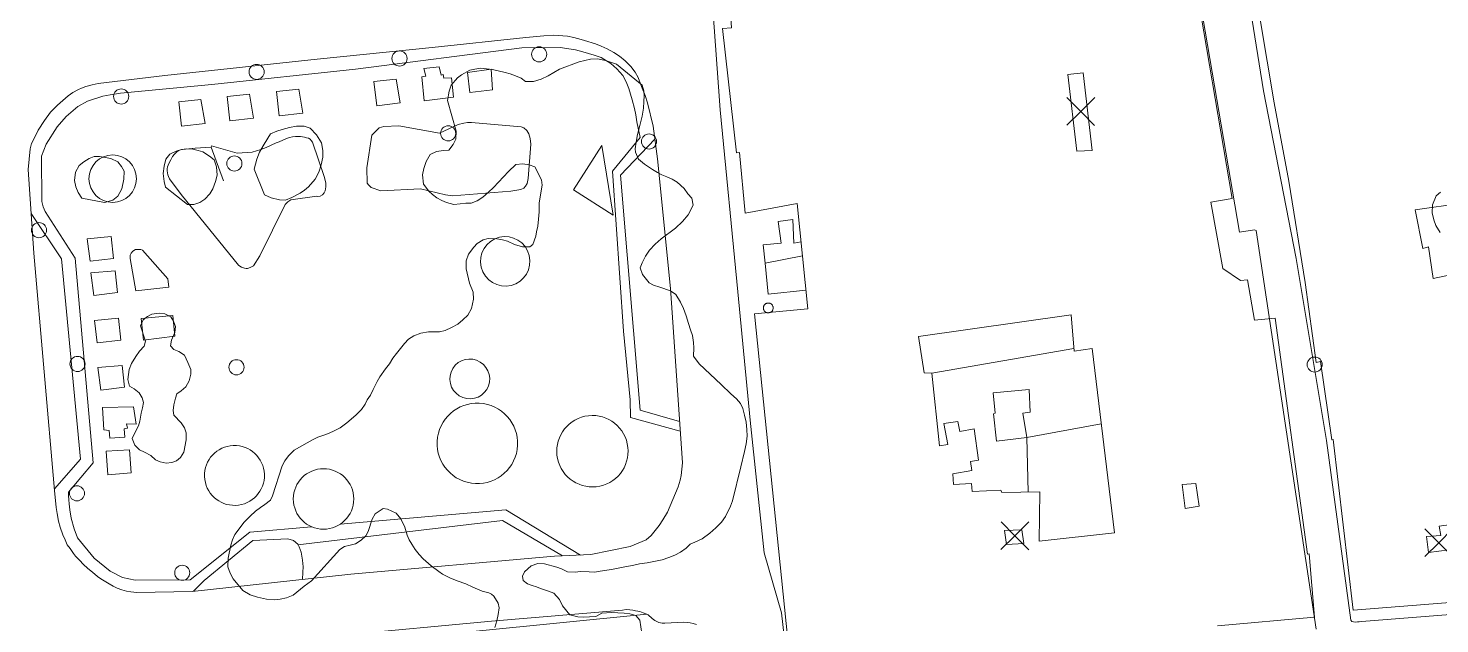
# Model space of a CAD drawing. Header units: metres. Extents: x 4652992 to 4879070, y 2074171 to 2309877.
# Drawn here: x 4654216 to 4654359.8, y 2308252.9 to 2308313.6 of the extents above; entities that cross this region are included whole.
import ezdxf

# ---------------------------------------------------------------- set-up
doc = ezdxf.new("R2010")
doc.units = ezdxf.units.M
doc.header["$MEASUREMENT"] = 0
doc.linetypes.add('DGN Style 2', pattern=[66.27138, 39.762828, -26.508552])
for name, color, linetype, lineweight in [('Level 18', 5, 'Continuous', 0), ('Level 30', 5, 'Continuous', 0), ('Level 31', 38, 'Continuous', 0), ('Level 35', 4, 'Continuous', 0), ('Level 39', 9, 'Continuous', 0), ('Level 40', 1, 'Continuous', 0), ('Level 54', 30, 'DGN Style 2', 0), ('Level 61', 4, 'Continuous', 0), ('Level 62', 4, 'Continuous', 0)]:
    doc.layers.add(name, color=color, linetype=linetype, lineweight=lineweight)

# ---------------------------------------------------------------- blocks, each defined once
blk = doc.blocks.new('POSTE_1')
at = {"layer": 'Level 61'}
blk.add_circle((-4.7e-05, -1.9e-05, -2.4e-05), 0.770001, dxfattribs=at)
blk = doc.blocks.new('COTA_10')
at = {"layer": 'Level 39'}
for p, q in [((-1.408444, 1.419518, 3.9e-05), (1.3e-05, -4e-06, 3.9e-05)), ((1.419535, 1.408453, 3.9e-05), (1.3e-05, -4e-06, 3.9e-05)), ((1.3e-05, -4e-06, 3.9e-05), (-1.419509, -1.408461, 3.9e-05)), ((1.3e-05, -4e-06, 3.9e-05), (1.40847, -1.419526, 3.9e-05))]:
    blk.add_line(p, q, dxfattribs=at)

msp = doc.modelspace()

# ---------------------------------------------------------------- linework, layer by layer
at = {"layer": 'Level 18', "color": 30}
for points in [[(4654351.615656, 2308253.14702, 1350.572718), (4654351.249837, 2308253.118259, 1350.582718), (4654351.037144, 2308253.125318, 1350.582718), (4654350.877761, 2308253.16656, 1350.592718), (4654350.744525, 2308253.293165, 1350.582718), (4654348.27379, 2308271.598098, 1349.77429), (4654345.196675, 2308290.144709, 1348.707731), (4654341.870853, 2308307.222542, 1347.012226), (4654339.501531, 2308321.862649, 1345.333498), (4654339.083981, 2308324.525991, 1344.743498), (4654339.108579, 2308324.710143, 1344.643498), (4654339.230934, 2308325.062994, 1344.563498), (4654339.319298, 2308325.294269, 1344.523498), (4654339.79706, 2308325.875002, 1344.193498), (4654340.482808, 2308326.426949, 1343.963498), (4654340.990811, 2308326.652893, 1343.853498), (4654342.814161, 2308326.805484, 1343.133498), (4654353.624977, 2308326.665262, 1340.453498), (4654367.465198, 2308326.241093, 1337.213498)], [(4654334.759014, 2308320.116442, 1345.456539), (4654339.426331, 2308292.854175, 1348.456539), (4654340.936935, 2308293.069824, 1348.536539), (4654341.107535, 2308293.003053, 1348.536539), (4654347.219719, 2308252.38336, 1350.738178)], [(4654290.96782, 2308260.171446, 1353.911516), (4654289.533155, 2308273.683201, 1352.921516), (4654288.292204, 2308286.747621, 1352.241516), (4654286.485583, 2308305.286468, 1351.186539), (4654285.691904, 2308316.058729, 1350.646539)], [(4654273.308137, 2308259.997389, 1354.033464), (4654269.600837, 2308259.820536, 1354.107248), (4654248.818968, 2308257.988739, 1354.427248), (4654232.674682, 2308256.234786, 1354.440216), (4654227.015097, 2308256.122086, 1354.460216), (4654226.415332, 2308256.196043, 1354.460216), (4654225.954036, 2308256.278335, 1354.470216), (4654225.484213, 2308256.392463, 1354.470216), (4654225.024932, 2308256.55693, 1354.470216), (4654224.621342, 2308256.769723, 1354.460216), (4654224.184392, 2308257.004571, 1354.440216), (4654223.360417, 2308257.531319, 1354.420216), (4654223.025308, 2308257.744684, 1354.380216), (4654222.502339, 2308258.185407, 1354.350216), (4654222.021255, 2308258.572239, 1354.350216), (4654221.563755, 2308258.999151, 1354.350216), (4654221.19781, 2308259.391731, 1354.330216), (4654220.773925, 2308259.834079, 1354.320216), (4654220.557221, 2308260.105067, 1354.310216), (4654220.2096, 2308260.621437, 1354.290216), (4654219.93521, 2308260.979686, 1354.280216), (4654219.701222, 2308261.494612, 1354.270216), (4654219.486046, 2308261.990552, 1354.260216), (4654219.215961, 2308262.768404, 1354.230216), (4654219.040932, 2308263.383531, 1354.200216), (4654218.885986, 2308264.167131, 1354.150216), (4654218.793986, 2308264.779761, 1354.110216), (4654218.642647, 2308266.52377, 1353.870216), (4654216.531105, 2308290.693116, 1352.537248), (4654215.95167, 2308299.236895, 1352.057248), (4654216.153125, 2308301.341205, 1351.827248), (4654216.293886, 2308301.870851, 1351.727248), (4654216.710351, 2308302.735306, 1351.677248), (4654216.965037, 2308303.225749, 1351.677248), (4654217.598882, 2308304.218118, 1351.647248), (4654218.231819, 2308305.059489, 1351.527248), (4654218.922544, 2308305.77525, 1351.467248), (4654219.756655, 2308306.483378, 1351.397248), (4654220.018567, 2308306.71527, 1351.377248), (4654220.51097, 2308307.064745, 1351.297248), (4654221.068923, 2308307.362565, 1351.287248), (4654221.38885, 2308307.506597, 1351.267248), (4654221.828957, 2308307.678139, 1351.247248), (4654222.452007, 2308307.848805, 1351.227248), (4654223.095249, 2308307.969844, 1351.217248), (4654229.876666, 2308308.804082, 1351.267248), (4654245.387374, 2308310.446305, 1351.357248), (4654257.11504, 2308311.656076, 1351.087248), (4654266.665169, 2308312.668509, 1350.937248), (4654268.49724, 2308312.855725, 1350.927248), (4654269.487002, 2308312.918628, 1350.887248), (4654270.92063, 2308312.804543, 1350.887248), (4654271.578407, 2308312.665486, 1350.897248), (4654272.316352, 2308312.471685, 1350.897248), (4654272.648028, 2308312.378889, 1350.897248), (4654273.756753, 2308312.023549, 1350.897248), (4654274.358395, 2308311.798087, 1350.897248), (4654274.977214, 2308311.508517, 1350.897248), (4654275.636644, 2308311.157445, 1350.887248), (4654276.213945, 2308310.778379, 1350.887248), (4654276.797873, 2308310.284519, 1350.877248), (4654277.372532, 2308309.709464, 1350.877248), (4654277.822717, 2308309.122926, 1350.877248), (4654278.122434, 2308308.583316, 1350.907248), (4654278.477071, 2308307.684359, 1350.947248), (4654278.830201, 2308306.778161, 1350.977248), (4654279.075889, 2308306.015629, 1350.997248), (4654279.649976, 2308303.641534, 1351.147248), (4654280.102731, 2308300.317913, 1351.387248), (4654281.418042, 2308287.097985, 1352.467248), (4654282.628127, 2308269.34522, 1353.336647)], [(4654282.628127, 2308269.34522, 1353.336647), (4654282.486598, 2308268.033134, 1353.316647), (4654282.388541, 2308267.571337, 1353.316647), (4654282.200789, 2308266.902312, 1353.316647), (4654281.099936, 2308264.300111, 1353.436647), (4654280.633734, 2308263.539122, 1353.516647), (4654280.248034, 2308262.942069, 1353.576647), (4654279.455099, 2308261.933453, 1353.636647), (4654278.922218, 2308261.503372, 1353.776647), (4654277.313928, 2308260.804383, 1353.856647), (4654273.308137, 2308259.997389, 1354.033464)], [(4654293.20509, 2308249.878848, 1354.662718), (4654292.715174, 2308254.046442, 1354.002718), (4654290.96782, 2308260.171446, 1353.911516)], [(4654396.423772, 2308257.510949, 1338.125769), (4654386.053983, 2308256.55651, 1339.366922), (4654383.492595, 2308256.293447, 1339.565571), (4654376.7943, 2308255.638841, 1341.581573), (4654371.059088, 2308254.947786, 1343.714359), (4654361.768274, 2308253.960656, 1347.074127), (4654351.425136, 2308253.132041, 1350.577926)], [(4654284.049767, 2308252.879729, 1354.294882), (4654283.733696, 2308252.961372, 1354.284882), (4654283.41457, 2308253.028677, 1354.284882), (4654283.160719, 2308253.082216, 1354.274882), (4654282.733555, 2308253.104889, 1354.274882), (4654280.848511, 2308253.008052, 1354.264882), (4654280.56946, 2308253.014468, 1354.244882), (4654280.212541, 2308253.082253, 1354.234882), (4654279.806011, 2308253.272866, 1354.214882), (4654279.546453, 2308253.477427, 1354.204882), (4654279.124294, 2308253.843627, 1354.194882), (4654278.891447, 2308253.960154, 1354.194882), (4654278.633786, 2308254.066933, 1354.194882), (4654278.294815, 2308254.183369, 1354.184882), (4654278.086009, 2308254.234898, 1354.164882), (4654277.85239, 2308254.276679, 1354.154882), (4654277.566472, 2308254.321999, 1354.144882), (4654277.271773, 2308254.361679, 1354.134882), (4654276.90416, 2308254.379283, 1354.124882), (4654276.530049, 2308254.330839, 1354.104882), (4654263.174737, 2308253.222288, 1354.384882), (4654247.925952, 2308251.763986, 1354.474882)]]:
    msp.add_polyline3d(points, dxfattribs=at)
at = {"layer": 'Level 30', "color": 1}
for points in [[(4654350.994276, 2308254.322812, 1353.300047), (4654348.970159, 2308271.7037, 1354.490047), (4654348.838655, 2308271.693811, 1352.600047), (4654347.672533, 2308279.655795, 1357.040047), (4654347.213034, 2308279.572046, 1356.800047), (4654346.097377, 2308287.696667, 1356.870047), (4654344.42465, 2308298.026119, 1353.240047), (4654342.952393, 2308306.015111, 1354.040047), (4654341.508863, 2308314.487793, 1354.400047), (4654342.024512, 2308314.619956, 1354.600047), (4654340.304658, 2308325.539542, 1348.000047), (4654351.682037, 2308326.142033, 1347.270047), (4654351.977783, 2308324.34655, 1347.330047), (4654353.133777, 2308324.448904, 1347.310047), (4654353.289772, 2308322.886387, 1347.210047), (4654359.050914, 2308322.995257, 1346.470047), (4654359.370558, 2308319.378847, 1346.670047), (4654360.239092, 2308319.383707, 1346.600047)], [(4654293.506353, 2308249.996903, 1359.938606), (4654289.980412, 2308284.52875, 1358.928606), (4654295.411832, 2308285.018579, 1359.158606), (4654294.33378, 2308295.775182, 1359.188606), (4654289.039169, 2308294.760801, 1356.818606), (4654288.439497, 2308300.962982, 1356.788606), (4654288.145178, 2308300.935035, 1356.788606), (4654286.726643, 2308313.588467, 1355.898606), (4654287.648462, 2308313.641569, 1360.468606), (4654287.38411, 2308317.151963, 1360.528606), (4654287.984665, 2308317.22787, 1360.508606), (4654287.793946, 2308318.589899, 1360.428606), (4654331.22483, 2308323.547988, 1358.948606), (4654334.61112, 2308320.078496, 1358.698606), (4654338.651231, 2308296.27069, 1358.758606), (4654336.488717, 2308295.887287, 1359.148606), (4654337.703359, 2308289.134553, 1359.128606), (4654339.51785, 2308287.930374, 1358.938606), (4654340.226708, 2308287.990552, 1358.588606), (4654340.933549, 2308283.878914, 1358.358606), (4654343.055971, 2308284.075361, 1355.008606), (4654346.34298, 2308260.036338, 1354.788606), (4654346.501571, 2308260.070367, 1354.778606), (4654347.063543, 2308253.605696, 1354.958606)], [(4654362.103912, 2308295.790158, 1349.930047), (4654357.319765, 2308295.098124, 1350.520047), (4654358.099316, 2308291.181103, 1350.580047), (4654358.691381, 2308291.349864, 1350.510047), (4654359.168105, 2308288.107142, 1351.020047), (4654361.393369, 2308288.57882, 1351.580047)], [(4654319.002311, 2308261.341414, 1356.438606), (4654319.06028, 2308266.378162, 1355.938606), (4654315.173481, 2308266.315462, 1356.488606), (4654315.076337, 2308266.568212, 1356.518606), (4654312.160683, 2308266.412683, 1356.988606), (4654312.105243, 2308267.248417, 1356.988606), (4654310.253514, 2308267.115296, 1357.558606), (4654310.180982, 2308268.224321, 1358.888606), (4654312.124836, 2308268.540236, 1358.818606), (4654311.995272, 2308269.489017, 1358.818606), (4654312.813563, 2308269.60078, 1358.748606), (4654312.362165, 2308272.789978, 1357.658606), (4654310.916829, 2308272.541025, 1357.638606), (4654310.719938, 2308273.56396, 1354.378606), (4654309.27921, 2308273.336506, 1354.728606), (4654309.670575, 2308271.208746, 1354.778606), (4654308.846142, 2308271.068316, 1354.788606), (4654308.042537, 2308278.474507, 1354.708606), (4654307.27097, 2308278.510184, 1356.308606), (4654306.693491, 2308282.205452, 1356.688606), (4654322.248037, 2308284.432347, 1357.548606), (4654322.56562, 2308280.724574, 1355.378606), (4654324.400031, 2308280.988703, 1358.558606), (4654326.674185, 2308262.19247, 1358.498606), (4654319.002311, 2308261.341414, 1356.438606)], [(4654314.308928, 2308276.470283, 1354.638606), (4654317.959513, 2308276.814444, 1354.638606), (4654318.073505, 2308274.505624, 1354.678606), (4654317.313199, 2308274.402456, 1354.848606), (4654317.737352, 2308271.907416, 1355.428606), (4654314.629507, 2308271.538993, 1355.028606), (4654314.330074, 2308274.331899, 1354.768606), (4654314.514978, 2308274.413451, 1354.808606), (4654314.308928, 2308276.470283, 1354.638606)], [(4654360.787456, 2308260.466545, 1352.580047), (4654358.690634, 2308260.201306, 1352.590047), (4654358.487358, 2308261.826556, 1352.420047), (4654359.942742, 2308261.941, 1352.360047), (4654359.775132, 2308262.88812, 1352.410047), (4654361.955647, 2308263.188419, 1352.450047), (4654362.094151, 2308262.247449, 1352.510047), (4654360.686548, 2308262.002353, 1352.450047), (4654360.787456, 2308260.466545, 1352.580047)], [(4654365.178555, 2308255.44739, 1352.610047), (4654350.994276, 2308254.322812, 1353.300047)], [(4654347.063543, 2308253.605696, 1354.958606), (4654337.16242, 2308252.723281, 1355.938606)]]:
    msp.add_polyline3d(points, dxfattribs=at)
for points in [[(4654322.837865, 2308301.094026, 1358.671719), (4654321.924936, 2308308.914498, 1358.651719), (4654323.471342, 2308309.067638, 1358.971719), (4654324.397846, 2308301.169222, 1358.931719)], [(4654333.877434, 2308264.684486, 1354.763184), (4654333.555305, 2308267.13752, 1354.773184), (4654334.975686, 2308267.243571, 1354.823184), (4654335.30393, 2308264.924667, 1354.723184)], [(4654317.423096, 2308261.118511, 1355.617605), (4654315.649307, 2308261.009363, 1356.187605), (4654315.463692, 2308262.440177, 1356.202605), (4654317.21891, 2308262.515738, 1355.677605)]]:
    msp.add_3dface(points, dxfattribs=at)
at = {"layer": 'Level 31'}
for points in [[(4654256.311567, 2308306.222169, 1353.951804), (4654256.06706, 2308308.660314, 1353.851804), (4654256.491182, 2308308.721624, 1353.931804), (4654256.277615, 2308309.522002, 1353.221804), (4654257.834724, 2308309.683452, 1353.281804), (4654258.040734, 2308308.846913, 1353.501804), (4654258.235447, 2308308.903894, 1353.511804), (4654258.305759, 2308308.511421, 1353.491804), (4654259.095123, 2308308.570979, 1353.421804), (4654259.293239, 2308306.603318, 1353.491804), (4654256.311567, 2308306.222169, 1353.951804)], [(4654223.655137, 2308272.685709, 1356.211338), (4654223.526132, 2308274.969191, 1356.161338), (4654226.680457, 2308275.052902, 1355.881338), (4654226.939242, 2308273.281724, 1355.901338), (4654225.981626, 2308273.303975, 1355.971338), (4654226.057268, 2308272.86824, 1355.991338), (4654225.734238, 2308272.809002, 1356.001338), (4654225.809954, 2308271.938492, 1355.951338), (4654224.252818, 2308271.847434, 1355.921338), (4654224.191128, 2308272.640025, 1356.021338), (4654223.655137, 2308272.685709, 1356.211338)]]:
    msp.add_polyline3d(points, dxfattribs=at)
for points in [[(4654253.866234, 2308305.998196, 1353.971338), (4654251.469685, 2308305.719815, 1354.071338), (4654251.193241, 2308308.187372, 1354.041338), (4654253.4464, 2308308.435674, 1353.941338)], [(4654263.267861, 2308307.325687, 1353.601804), (4654260.966402, 2308307.064948, 1353.831804), (4654260.719001, 2308309.088348, 1353.841804), (4654263.129152, 2308309.431819, 1353.751804)], [(4654238.912205, 2308304.457056, 1354.101338), (4654236.515656, 2308304.178675, 1354.201338), (4654236.239212, 2308306.646232, 1354.171338), (4654238.492371, 2308306.894534, 1354.071338)], [(4654243.938719, 2308304.964435, 1354.031338), (4654241.542171, 2308304.686054, 1354.131338), (4654241.265727, 2308307.153612, 1354.101338), (4654243.518885, 2308307.401913, 1354.001338)], [(4654233.979005, 2308303.922383, 1354.081338), (4654231.582456, 2308303.644002, 1354.181338), (4654231.306012, 2308306.111559, 1354.151338), (4654233.559171, 2308306.35986, 1354.051338)], [(4654224.65706, 2308290.171895, 1355.221338), (4654222.24844, 2308289.885791, 1355.191338), (4654221.952285, 2308292.16708, 1355.091338), (4654224.414215, 2308292.381962, 1355.141338)], [(4654225.042751, 2308286.687362, 1355.621338), (4654222.634131, 2308286.401259, 1355.591338), (4654222.337976, 2308288.682547, 1355.491338), (4654224.799905, 2308288.89743, 1355.541338)], [(4654225.40365, 2308281.851315, 1355.811338), (4654222.99503, 2308281.565212, 1355.781338), (4654222.698875, 2308283.8465, 1355.681338), (4654225.160804, 2308284.061383, 1355.731338)], [(4654225.761792, 2308277.038338, 1356.081338), (4654223.353173, 2308276.752235, 1356.051338), (4654223.057017, 2308279.033523, 1355.951338), (4654225.518947, 2308279.248406, 1356.001338)], [(4654224.077298, 2308268.10658, 1356.471338), (4654223.89547, 2308270.536138, 1356.471338), (4654226.279843, 2308270.669947, 1356.471338), (4654226.427375, 2308268.330083, 1356.471338)]]:
    msp.add_3dface(points, dxfattribs=at)
at = {"layer": 'Level 35'}
for p, q in [((4654308.042537, 2308278.474506, 1354.708607), (4654322.542513, 2308280.994358, 1353.728607)), ((4654317.73307, 2308271.932607, 1355.42275), (4654325.328013, 2308273.318792, 1357.62275)), ((4654317.875919, 2308266.359056, 1356.106199), (4654317.737353, 2308271.907416, 1355.428606))]:
    msp.add_line(p, q, dxfattribs=at)
at = {"layer": 'Level 35', "extrusion": (0.0105516613771187, -0.0223324976545336, 0.9996949144567521), "elevation": -1087.228554, "flags": 128}
msp.add_lwpolyline([(5194264.070026, 98799.606654), (5194265.568785, 98798.999361), (5194265.253482, 98795.3556)], dxfattribs=at)
at = {"layer": 'Level 35'}
for points in [[(4654250.483289, 2308297.82199, 1353.414446), (4654250.45077, 2308299.407948, 1353.274446), (4654250.987736, 2308302.724513, 1352.154446), (4654251.726261, 2308303.482494, 1352.054446), (4654252.180502, 2308303.613069, 1352.044446), (4654253.739327, 2308303.668651, 1352.104446), (4654257.876426, 2308302.93707, 1352.104446), (4654259.776698, 2308303.819517, 1351.944446), (4654260.363805, 2308303.929542, 1351.944446), (4654260.721055, 2308303.997524, 1351.944446), (4654261.126039, 2308304.002521, 1351.954446), (4654266.17922, 2308303.56826, 1352.244446), (4654266.453161, 2308303.457424, 1352.274446), (4654266.759634, 2308303.211266, 1352.294446), (4654266.980366, 2308302.847247, 1352.334446), (4654267.102283, 2308302.375689, 1352.394446), (4654267.164911, 2308301.803341, 1352.474446), (4654266.921648, 2308298.288651, 1352.914446), (4654266.800635, 2308297.785371, 1352.914446), (4654266.646483, 2308297.523319, 1352.914446), (4654266.451894, 2308297.322708, 1352.914446), (4654266.165789, 2308297.194344, 1352.904446), (4654265.156975, 2308296.99975, 1352.894446), (4654260.879704, 2308296.665449, 1353.024446), (4654259.212031, 2308296.527116, 1353.214446), (4654258.4951, 2308296.633438, 1353.244446), (4654255.944798, 2308297.263577, 1353.334446), (4654251.884918, 2308297.057065, 1353.634446), (4654250.896354, 2308297.39466, 1353.574446), (4654250.70262, 2308297.579228, 1353.549446), (4654250.634494, 2308297.654096, 1353.519446), (4654250.483289, 2308297.82199, 1353.414446)], [(4654234.593144, 2308301.484565, 1352.194133), (4654234.629163, 2308301.624518, 1352.143827), (4654237.231677, 2308300.889062, 1352.088827), (4654238.7898, 2308300.975147, 1352.048827), (4654239.659058, 2308301.26735, 1352.028827), (4654240.190641, 2308301.476064, 1352.028827), (4654241.223348, 2308301.930156, 1352.003827), (4654241.522505, 2308302.048235, 1351.988827), (4654242.264113, 2308302.386321, 1352.018827), (4654242.584289, 2308302.477289, 1352.028827), (4654242.884569, 2308302.546018, 1352.028827), (4654243.181694, 2308302.581413, 1352.008827), (4654243.470631, 2308302.595872, 1352.003827), (4654243.696488, 2308302.582113, 1352.018827), (4654244.120873, 2308302.515038, 1352.028827), (4654244.33111, 2308302.463025, 1352.048827), (4654244.515035, 2308302.412798, 1352.053827), (4654244.697058, 2308302.298748, 1352.073827), (4654244.803795, 2308302.189284, 1352.093827), (4654244.934942, 2308302.014212, 1352.138827), (4654246.149447, 2308298.395028, 1353.538827), (4654246.290329, 2308297.82877, 1353.638827), (4654246.293649, 2308297.461609, 1353.683827), (4654246.258606, 2308297.257455, 1353.708827), (4654246.211098, 2308297.048381, 1353.713827), (4654246.125698, 2308296.858654, 1353.713827), (4654245.956826, 2308296.652576, 1353.713827), (4654245.710163, 2308296.512062, 1353.718827), (4654245.481021, 2308296.473625, 1353.758827), (4654245.35538, 2308296.492638, 1353.768827), (4654242.708689, 2308296.122946, 1353.743827), (4654242.404605, 2308295.926571, 1353.728827), (4654242.125687, 2308295.668206, 1353.718827), (4654239.547818, 2308290.429318, 1353.788827), (4654238.909804, 2308289.419521, 1353.718827), (4654238.567699, 2308289.223631, 1353.708827), (4654238.287682, 2308289.124171, 1353.698827), (4654238.172864, 2308289.122005, 1353.693827), (4654237.983019, 2308289.162151, 1353.688827), (4654237.876518, 2308289.199783, 1353.688827), (4654237.703676, 2308289.266557, 1353.688827), (4654237.431742, 2308289.433592, 1353.681327), (4654237.377432, 2308289.481741, 1353.675338)], [(4654237.377432, 2308289.481741, 1353.675338), (4654231.535388, 2308296.681111, 1353.463827), (4654230.355064, 2308298.256761, 1353.473827), (4654230.252888, 2308298.497488, 1353.473827), (4654230.189854, 2308298.68838, 1353.473827), (4654230.140042, 2308298.88781, 1353.463827), (4654230.118054, 2308299.09269, 1353.463827), (4654230.126786, 2308299.29863, 1353.463827), (4654230.162585, 2308299.506402, 1353.463827), (4654230.287801, 2308299.85016, 1353.463827), (4654230.476724, 2308300.206893, 1353.463827), (4654230.667029, 2308300.551999, 1353.463827), (4654230.847741, 2308300.778241, 1353.463827), (4654231.107648, 2308301.036848, 1353.463827), (4654231.236834, 2308301.107756, 1353.463827), (4654231.467878, 2308301.210016, 1353.463827), (4654231.683302, 2308301.274022, 1353.463827), (4654232.978674, 2308301.393222, 1353.429446)], [(4654230.272132, 2308287.240145, 1353.280047), (4654226.911553, 2308286.844288, 1353.250047), (4654226.337525, 2308290.151835, 1353.085047), (4654226.350787, 2308290.488795, 1353.065047), (4654226.427599, 2308290.710395, 1353.065047), (4654226.60221, 2308290.90755, 1353.065047), (4654226.876759, 2308291.072258, 1353.080047), (4654227.294277, 2308291.082169, 1353.110047), (4654227.425056, 2308291.06963, 1353.115047), (4654227.613226, 2308291.003434, 1353.120047), (4654230.166139, 2308288.10063, 1353.235047), (4654230.272132, 2308287.240145, 1353.280047)], [(4654295.218911, 2308286.943515, 1354.198606), (4654291.362914, 2308286.522204, 1353.748606), (4654291.054253, 2308289.687113, 1353.038606), (4654294.868614, 2308290.438706, 1352.838606)], [(4654232.81184, 2308256.249687, 1354.664446), (4654233.888963, 2308257.366597, 1354.824446), (4654238.861588, 2308261.416244, 1354.804446), (4654242.415518, 2308261.597497, 1354.724446), (4654243.001266, 2308261.42133, 1354.694446), (4654243.418151, 2308261.055512, 1354.674446), (4654243.563223, 2308260.769578, 1354.674446), (4654243.763356, 2308260.239232, 1354.654446), (4654243.911949, 2308259.426892, 1354.654446), (4654243.95803, 2308258.741316, 1354.654446), (4654243.926431, 2308258.192283, 1354.644446), (4654243.899844, 2308257.454314, 1354.614446)]]:
    msp.add_polyline3d(points, dxfattribs=at)
at = {"layer": 'Level 35', "extrusion": (-0.0025104801231185, -0.0067130947094971, 0.9999743155946422)}
msp.add_circle((4654213.291666, 2308176.920737, -25826.827651), 2.419702999999999, dxfattribs=at)
at = {"layer": 'Level 35', "extrusion": (0.0321055219564543, 0.0150413556678763, 0.9993712989072561)}
msp.add_circle((115709.607689, -5190624.593455, 185500.066871), 2.521697, dxfattribs=at)
at = {"layer": 'Level 35', "extrusion": (0.0625744676344318, 0.1011420329583809, 0.9929021730106713)}
msp.add_circle((-2743558.639381, -4380234.577781, 526046.31062), 2.037002999999999, dxfattribs=at)
at = {"layer": 'Level 35', "extrusion": (0.0067859241619035, 0.0448391990679539, 0.9989711694839913)}
msp.add_circle((-4256461.979628, -2975598.562213, 136437.506853), 4.104063, dxfattribs=at)
at = {"layer": 'Level 35', "extrusion": (0.0377362538937724, 0.0080237796701152, 0.9992555199256447)}
msp.add_circle((1289808.018421, -5028771.974087, 195509.016059), 3.637884999999999, dxfattribs=at)
at = {"layer": 'Level 35', "extrusion": (-0.0014953581909496, 0.0391182987123538, 0.9992334675188436)}
msp.add_circle((-4739012.905095, -2127112.936464, 84689.257698), 3.052541, dxfattribs=at)
at = {"layer": 'Level 35', "extrusion": (0.0013045905542728, 0.0103432289450341, 0.9999456563526221)}
msp.add_circle((4654240.325009, 2308065.367388, 31301.303638), 3.081223, dxfattribs=at)
at = {"layer": 'Level 35'}
for points in [[(4654275.562167, 2308294.585417, 1353.053827), (4654271.515741, 2308297.165935, 1352.973827), (4654274.420602, 2308301.664326, 1352.693827)], [(4654230.907285, 2308282.252115, 1353.520047), (4654227.710204, 2308281.844977, 1353.450047), (4654227.474415, 2308284.044877, 1353.410047), (4654230.67527, 2308284.360369, 1353.440047)]]:
    msp.add_3dface(points, dxfattribs=at)
at = {"layer": 'Level 40', "color": 3}
for points in [[(4654263.499188, 2308252.559811, 1359.820038), (4654263.701866, 2308253.235387, 1359.820038), (4654263.866503, 2308253.874091, 1359.920038), (4654263.950171, 2308254.559798, 1360.380038), (4654263.840617, 2308255.046812, 1360.680038), (4654263.401731, 2308255.767888, 1361.300038), (4654263.156382, 2308255.969275, 1361.980038), (4654262.907447, 2308256.081628, 1362.640038), (4654262.206013, 2308256.274437, 1362.720038), (4654261.731115, 2308256.46437, 1362.720038), (4654261.25923, 2308256.668632, 1362.820038), (4654260.541426, 2308256.999578, 1363.180038), (4654259.687097, 2308257.329382, 1363.540038), (4654258.913736, 2308257.612183, 1364.000038), (4654258.178989, 2308258.00656, 1364.520038), (4654257.794673, 2308258.267181, 1364.820038), (4654257.009099, 2308258.851856, 1365.600038), (4654256.218639, 2308259.55728, 1365.700038), (4654255.797995, 2308260.00514, 1365.760038), (4654255.389409, 2308260.510318, 1366.060038), (4654255.050877, 2308261.060583, 1366.220038), (4654254.792742, 2308261.489139, 1366.240038), (4654254.590162, 2308261.96584, 1366.240038), (4654254.334885, 2308262.767917, 1366.240038), (4654253.929154, 2308263.646615, 1366.240038), (4654253.442613, 2308264.213126, 1365.940038), (4654252.574356, 2308264.620693, 1365.640038), (4654252.121857, 2308264.701148, 1365.440038), (4654251.30417, 2308264.125331, 1365.360038), (4654250.99511, 2308263.591907, 1365.280038), (4654250.599367, 2308262.358447, 1365.140038), (4654250.369404, 2308261.913098, 1365.020038), (4654249.892377, 2308261.445024, 1364.960038), (4654249.320454, 2308261.101715, 1364.880038), (4654248.76173, 2308260.965132, 1364.720038), (4654248.199992, 2308260.814219, 1364.600038), (4654247.712623, 2308260.51294, 1364.480038), (4654244.82708, 2308257.305373, 1363.640038), (4654244.082462, 2308256.788973, 1363.500038), (4654242.959872, 2308255.843469, 1363.360038), (4654242.280995, 2308255.567609, 1363.220038), (4654241.63226, 2308255.435042, 1363.180038), (4654241.074107, 2308255.373163, 1363.140038), (4654240.226536, 2308255.447139, 1363.100038), (4654239.319094, 2308255.668424, 1362.960038), (4654238.58019, 2308255.899064, 1362.900038), (4654237.836972, 2308256.325158, 1362.860038), (4654236.846947, 2308257.521612, 1362.760038), (4654236.546456, 2308258.10875, 1362.720038), (4654236.304535, 2308258.758361, 1362.700038), (4654236.316848, 2308259.608764, 1362.700038), (4654236.60018, 2308260.955719, 1362.700038), (4654236.755203, 2308261.47673, 1362.700038), (4654236.99478, 2308262.039771, 1362.720038), (4654237.971646, 2308263.300337, 1362.740038), (4654238.583325, 2308263.90463, 1362.800038), (4654239.130406, 2308264.417792, 1362.980038), (4654239.629832, 2308264.776388, 1363.260038), (4654240.076716, 2308265.101169, 1363.400038), (4654240.634712, 2308265.52224, 1363.400038), (4654240.83869, 2308265.988033, 1363.400038), (4654241.843768, 2308269.038439, 1363.320038), (4654242.114787, 2308269.53499, 1363.180038), (4654242.493331, 2308270.038796, 1363.080038), (4654243.058497, 2308270.637933, 1362.960038), (4654244.931319, 2308271.694601, 1362.680038), (4654245.485157, 2308271.951933, 1362.660038), (4654246.076466, 2308272.171435, 1362.660038), (4654246.551207, 2308272.340693, 1362.700038), (4654247.186585, 2308272.625726, 1362.780038), (4654247.731952, 2308272.914775, 1362.860038), (4654248.424029, 2308273.39736, 1362.980038), (4654249.330426, 2308274.178944, 1363.060038), (4654249.910092, 2308274.775023, 1363.080038), (4654250.280165, 2308275.310546, 1363.160038), (4654250.510128, 2308275.755895, 1363.200038), (4654250.824645, 2308276.243273, 1363.220038), (4654251.122221, 2308276.794084, 1363.240038), (4654251.509078, 2308277.625365, 1363.300038), (4654251.791583, 2308278.104529, 1363.380038), (4654252.352434, 2308278.89912, 1363.540038), (4654252.762992, 2308279.41114, 1363.640038), (4654253.127607, 2308279.992709, 1363.740038), (4654253.503137, 2308280.482186, 1363.920038), (4654253.91068, 2308280.979877, 1364.060038), (4654254.292238, 2308281.498013, 1363.960038), (4654254.719738, 2308281.946601, 1363.960038), (4654255.259648, 2308282.281696, 1363.960038), (4654255.979009, 2308282.534054, 1364.040038), (4654256.749769, 2308282.670819, 1364.100038), (4654257.327878, 2308282.683595, 1364.180038), (4654257.873974, 2308282.688157, 1364.220038), (4654258.450212, 2308282.836012, 1364.220038), (4654259.08559, 2308283.121045, 1364.180038), (4654259.733026, 2308283.463395, 1364.100038), (4654260.265036, 2308283.90491, 1364.040038), (4654260.742062, 2308284.372984, 1364.000038), (4654261.116292, 2308285.072244, 1363.980038), (4654261.329727, 2308286.014921, 1363.900038), (4654261.297399, 2308286.725089, 1363.860038), (4654260.92971, 2308287.64066, 1363.740038), (4654260.586548, 2308289.10476, 1363.600038), (4654260.572305, 2308289.900904, 1363.540038), (4654260.82451, 2308290.595966, 1363.500038), (4654261.355792, 2308291.321967, 1363.440038), (4654261.704194, 2308291.682481, 1363.440038), (4654262.311145, 2308292.048333, 1363.400038), (4654262.843884, 2308292.205361, 1363.320038), (4654263.729497, 2308292.168257, 1362.940038), (4654264.280479, 2308292.05207, 1362.840038), (4654264.813947, 2308291.92461, 1362.840038), (4654265.517252, 2308291.596723, 1362.760038), (4654266.328654, 2308291.350795, 1362.460038), (4654267.086786, 2308291.355539, 1361.880038), (4654267.376047, 2308291.578875, 1361.520038), (4654267.678922, 2308292.442831, 1361.500038), (4654267.769347, 2308292.87271, 1361.080038), (4654267.892928, 2308293.460211, 1360.800038), (4654267.976596, 2308294.145919, 1360.660038), (4654268.031836, 2308294.912445, 1360.580038), (4654268.044721, 2308295.837553, 1360.520038), (4654268.328466, 2308297.618402, 1360.520038), (4654268.265996, 2308298.185277, 1360.520038), (4654267.590646, 2308299.509919, 1360.520038), (4654267.025736, 2308299.703868, 1360.140038), (4654266.378715, 2308299.795413, 1360.000038), (4654265.655039, 2308299.738508, 1359.920038), (4654264.900237, 2308299.029712, 1359.680038), (4654263.377432, 2308297.405393, 1359.260038), (4654262.879878, 2308296.911717, 1359.100038), (4654262.300784, 2308296.390342, 1358.980038), (4654261.708332, 2308296.021432, 1358.860038), (4654261.11401, 2308295.787602, 1358.740038), (4654260.541929, 2308295.803484, 1358.600038), (4654259.966262, 2308295.730333, 1358.520038), (4654259.318098, 2308295.67247, 1358.460038), (4654258.584651, 2308295.857065, 1358.380038), (4654258.112767, 2308296.061327, 1358.280038), (4654257.612455, 2308296.346409, 1358.200038), (4654257.150184, 2308296.668363, 1358.120038), (4654256.798453, 2308297.011902, 1358.000038), (4654256.252042, 2308297.725722, 1357.820038), (4654256.14893, 2308298.67529, 1357.820038), (4654256.267054, 2308299.308837, 1357.820038), (4654256.499303, 2308300.053002, 1357.820038), (4654256.920045, 2308300.757419, 1357.880038), (4654257.561452, 2308301.07111, 1358.020038), (4654258.273642, 2308301.145402, 1358.220038), (4654258.828781, 2308301.192952, 1358.620038), (4654259.268908, 2308301.773561, 1358.820038), (4654259.54897, 2308302.3131, 1358.820038), (4654259.569754, 2308303.131787, 1358.760038), (4654258.699094, 2308306.263474, 1358.660038), (4654258.866016, 2308307.200994, 1358.620038), (4654259.056638, 2308307.819253, 1358.600038), (4654259.698458, 2308308.566839, 1358.600038), (4654260.124815, 2308308.86602, 1358.600038), (4654260.964901, 2308309.332359, 1358.600038), (4654261.459599, 2308309.452514, 1358.600038), (4654262.052779, 2308309.536936, 1358.600038), (4654263.265852, 2308309.40085, 1358.600038), (4654264.564781, 2308309.097011, 1358.660038), (4654265.080735, 2308308.95828, 1358.720038), (4654265.613632, 2308308.756116, 1358.800038), (4654266.201512, 2308308.527393, 1358.940038), (4654266.646269, 2308308.194167, 1358.940038), (4654267.444885, 2308308.175409, 1358.940038), (4654268.236744, 2308308.412479, 1358.940038), (4654268.959691, 2308308.753871, 1358.940038), (4654270.086024, 2308309.429216, 1358.940038), (4654272.093085, 2308310.188208, 1358.780038), (4654273.271545, 2308310.463474, 1358.760038), (4654273.977707, 2308310.509106, 1358.740038), (4654274.77518, 2308310.34094, 1359.060038), (4654275.412588, 2308310.131703, 1359.180038), (4654275.922514, 2308309.964313, 1359.160038), (4654278.5434, 2308307.810392, 1359.160038), (4654278.692867, 2308307.225172, 1359.160038), (4654278.723895, 2308306.724787, 1359.140038), (4654278.707839, 2308306.144541, 1359.020038), (4654278.656184, 2308305.467048, 1358.940038), (4654278.51639, 2308304.658492, 1358.840038), (4654278.288455, 2308303.718873, 1358.540038), (4654278.060521, 2308302.779254, 1358.320038), (4654277.926755, 2308301.999357, 1358.160038), (4654277.831602, 2308301.331036, 1357.900038), (4654277.831759, 2308300.971845, 1357.540038), (4654278.169149, 2308300.272172, 1357.500038), (4654278.760772, 2308299.773292, 1357.500038), (4654279.078619, 2308299.556617, 1357.060038), (4654279.584388, 2308299.22549, 1356.720038), (4654280.078672, 2308298.91175, 1356.340038), (4654280.541514, 2308298.6645, 1355.940038), (4654281.045411, 2308298.468451, 1355.900038), (4654281.575294, 2308298.251959, 1355.900038), (4654282.098577, 2308297.932103, 1355.900038), (4654282.793568, 2308297.276741, 1355.780038), (4654283.184641, 2308296.760292, 1355.760038), (4654283.584757, 2308296.28683, 1355.740038), (4654283.710111, 2308295.586975, 1355.740038), (4654283.229085, 2308294.595972, 1355.840038), (4654282.631334, 2308293.913917, 1355.900038), (4654281.917587, 2308293.256323, 1355.980038), (4654280.477308, 2308292.168303, 1356.260038), (4654279.845673, 2308291.613112, 1356.420038), (4654279.266007, 2308291.017033, 1356.620038), (4654278.874835, 2308290.381205, 1356.900038), (4654278.524147, 2308289.721875, 1357.380038), (4654278.340126, 2308289.206979, 1357.840038), (4654278.576018, 2308288.528709, 1357.860038), (4654279.257811, 2308287.666621, 1358.260038), (4654279.691654, 2308287.425486, 1358.820038), (4654280.332075, 2308287.230578, 1359.380038), (4654281.406911, 2308286.86924, 1360.020038), (4654281.944122, 2308286.471623, 1360.020038), (4654282.449477, 2308285.7066, 1360.160038), (4654282.755425, 2308285.073418, 1360.380038), (4654283.019745, 2308284.314329, 1360.600038), (4654283.237553, 2308283.550083, 1360.800038), (4654283.458946, 2308282.874871, 1361.060038), (4654283.65794, 2308282.309136, 1361.500038), (4654283.751281, 2308281.601067, 1361.680038), (4654283.80528, 2308281.065908, 1361.680038), (4654283.763967, 2308280.22162, 1361.920038), (4654284.335792, 2308279.412652, 1361.960038), (4654286.576676, 2308277.323898, 1361.680038), (4654287.57143, 2308276.365885, 1361.740038), (4654288.134054, 2308275.873119, 1361.760038), (4654288.563169, 2308275.393543, 1361.780038), (4654288.803219, 2308274.87901, 1361.860038), (4654288.960585, 2308274.18737, 1361.960038), (4654289.132452, 2308273.492671, 1362.100038), (4654289.20225, 2308272.744672, 1362.220038), (4654289.226107, 2308272.06622, 1362.280038), (4654289.13584, 2308271.27715, 1362.360038), (4654288.97006, 2308270.489039, 1362.440038), (4654288.580503, 2308268.925046, 1362.500038), (4654287.735078, 2308265.481816, 1362.640038), (4654287.527514, 2308264.926989, 1362.680038), (4654287.031418, 2308263.86434, 1362.840038), (4654286.608804, 2308263.295002, 1362.940038), (4654286.046652, 2308262.710194, 1362.960038), (4654285.43253, 2308262.166275, 1363.000038), (4654284.629343, 2308261.587401, 1363.180038), (4654283.906396, 2308261.246009, 1363.400038), (4654283.411127, 2308261.05115, 1363.480038), (4654283.024684, 2308260.653764, 1363.480038), (4654282.434675, 2308260.224479, 1363.480038), (4654281.860309, 2308259.941546, 1363.480038), (4654281.248473, 2308259.696443, 1363.080038), (4654280.561124, 2308259.452299, 1362.580038), (4654279.03109, 2308259.161382, 1362.360038), (4654278.263345, 2308259.038946, 1362.300038), (4654277.547569, 2308258.875621, 1362.260038), (4654276.922375, 2308258.782984, 1362.260038), (4654275.400812, 2308258.460351, 1362.280038), (4654274.24948, 2308258.314049, 1362.300038), (4654273.653285, 2308258.215297, 1362.340038), (4654273.110204, 2308258.225064, 1362.360038), (4654272.256604, 2308258.270382, 1362.500038), (4654271.683951, 2308258.21156, 1362.540038), (4654270.928834, 2308258.221146, 1362.600038), (4654270.312525, 2308258.530688, 1362.640038), (4654269.837627, 2308258.720621, 1362.640038), (4654268.559226, 2308259.050062, 1362.580038), (4654267.900149, 2308259.084289, 1362.480038), (4654267.230314, 2308258.851417, 1362.300038), (4654266.543123, 2308258.248082, 1361.940038), (4654266.32766, 2308257.799676, 1361.420038), (4654266.38223, 2308257.339221, 1361.140038), (4654266.855986, 2308256.99988, 1360.600038), (4654267.325427, 2308256.855992, 1359.980038), (4654267.748356, 2308256.706948, 1359.580038), (4654268.168271, 2308256.543574, 1359.320038), (4654268.875162, 2308256.30472, 1359.120038), (4654269.518026, 2308256.049438, 1359.080038), (4654270.094007, 2308255.404207, 1358.760038), (4654270.414454, 2308254.767966, 1358.640038), (4654271.142188, 2308253.836331, 1358.660038), (4654271.965647, 2308253.64772, 1358.640038), (4654272.505714, 2308253.623624, 1358.640038), (4654273.165364, 2308253.6641, 1358.640038), (4654273.804485, 2308253.678975, 1358.600038), (4654274.408422, 2308254.030498, 1358.580038), (4654275.405145, 2308254.089683, 1358.560038), (4654276.679803, 2308254.0304, 1358.560038), (4654277.257341, 2308253.968472, 1358.580038), (4654277.868763, 2308253.77968, 1358.600038), (4654278.283378, 2308253.303161, 1358.580038), (4654278.48513, 2308251.958669, 1358.720038)], [(4654238.979074, 2308299.243121, 1356.040038), (4654239.26844, 2308300.263781, 1355.760038), (4654239.523619, 2308300.97613, 1355.620038), (4654239.885918, 2308301.62075, 1355.460038), (4654240.356939, 2308302.422686, 1355.200038), (4654240.656547, 2308302.840151, 1355.140038), (4654241.275038, 2308303.115054, 1355.100038), (4654241.846426, 2308303.309763, 1355.100038), (4654242.586554, 2308303.513865, 1355.080038), (4654243.29711, 2308303.649093, 1355.060038), (4654244.067683, 2308303.636397, 1355.040038), (4654244.673933, 2308303.418039, 1355.040038), (4654245.338062, 2308302.751696, 1355.040038), (4654245.832381, 2308301.925928, 1355.080038), (4654245.978245, 2308301.173848, 1355.140038), (4654245.967412, 2308300.469929, 1355.220038), (4654245.793325, 2308299.71038, 1355.300038), (4654245.558152, 2308298.948723, 1355.380038), (4654245.183811, 2308298.246548, 1355.400038), (4654244.503502, 2308297.458818, 1355.480038), (4654244.096775, 2308297.109082, 1355.520038), (4654243.68456, 2308296.805584, 1355.540038), (4654242.803125, 2308296.360901, 1355.660038), (4654242.158608, 2308296.106528, 1355.720038), (4654241.574305, 2308296.139936, 1355.720038), (4654240.706179, 2308296.338544, 1355.720038), (4654240.039377, 2308296.629809, 1355.700038), (4654238.979074, 2308299.243121, 1356.040038)], [(4654229.95662, 2308297.424717, 1356.440038), (4654229.803665, 2308297.997989, 1356.360038), (4654229.7134, 2308298.798415, 1356.300038), (4654229.800373, 2308299.576386, 1356.240038), (4654229.991455, 2308300.272238, 1356.200038), (4654230.399252, 2308300.772004, 1356.180038), (4654231.023763, 2308301.075685, 1356.160038), (4654231.580632, 2308301.273464, 1356.160038), (4654232.095886, 2308301.344813, 1356.140038), (4654232.735254, 2308301.284734, 1356.140038), (4654233.272455, 2308301.171133, 1356.120038), (4654233.754056, 2308301.009186, 1356.120038), (4654234.42581, 2308300.596667, 1356.120038), (4654234.908818, 2308300.224062, 1356.100038), (4654235.153839, 2308299.511116, 1356.080038), (4654235.203023, 2308298.659275, 1356.080038), (4654235.047, 2308297.98606, 1356.080038), (4654234.774292, 2308297.262392, 1356.080038), (4654234.468127, 2308296.741133, 1356.100038), (4654233.946655, 2308296.205303, 1356.100038), (4654233.452814, 2308295.873989, 1356.100038), (4654232.817329, 2308295.662784, 1356.120038), (4654232.191945, 2308295.644776, 1356.140038), (4654229.95662, 2308297.424717, 1356.440038)], [(4654221.427669, 2308296.298316, 1359.360038), (4654221.03639, 2308296.891934, 1359.300038), (4654220.807829, 2308297.466168, 1359.240038), (4654220.652398, 2308298.100066, 1359.220038), (4654220.786473, 2308298.958231, 1359.160038), (4654221.151783, 2308299.617239, 1359.140038), (4654221.628629, 2308300.01225, 1359.120038), (4654222.166027, 2308300.334352, 1359.120038), (4654222.679339, 2308300.541342, 1359.120038), (4654223.229117, 2308300.560312, 1359.120038), (4654224.379124, 2308300.332146, 1359.120038), (4654225.083462, 2308300.002892, 1359.080038), (4654225.4728, 2308299.544916, 1359.080038), (4654225.736954, 2308299.068335, 1359.080038), (4654225.699025, 2308298.234915, 1359.060038), (4654225.476766, 2308297.245141, 1359.060038), (4654225.078874, 2308296.502869, 1359.060038), (4654224.581487, 2308296.082151, 1359.060038), (4654223.713164, 2308295.845055, 1359.060038), (4654221.427669, 2308296.298316, 1359.360038)], [(4654359.863634, 2308292.797435, 1351.650038), (4654359.412075, 2308293.5275, 1351.670038), (4654359.233436, 2308294.109232, 1351.730038), (4654359.050761, 2308294.812703, 1351.770038), (4654359.092311, 2308295.635014, 1351.770038), (4654359.471655, 2308296.537057, 1351.770038), (4654359.907766, 2308296.92845, 1351.750038)], [(4654227.385875, 2308283.292308, 1356.120038), (4654227.681701, 2308283.90742, 1356.110038), (4654228.095313, 2308284.249191, 1356.110038), (4654228.56518, 2308284.496258, 1356.120038), (4654229.306775, 2308284.588041, 1356.120038), (4654229.875091, 2308284.505621, 1356.130038), (4654230.500417, 2308284.222931, 1356.130038), (4654230.764365, 2308283.77566, 1356.170038), (4654230.972311, 2308283.242344, 1356.180038), (4654230.896729, 2308282.625876, 1356.250038), (4654230.5444, 2308281.849534, 1356.410038), (4654230.45149, 2308281.259314, 1356.600038), (4654230.793287, 2308280.893473, 1356.610038), (4654231.314141, 2308280.693087, 1356.710038), (4654231.86438, 2308280.305797, 1356.730038), (4654232.235817, 2308279.572302, 1356.800038), (4654232.512576, 2308278.85881, 1356.840038), (4654232.536943, 2308278.356748, 1356.870038), (4654232.3589, 2308277.686637, 1357.040038), (4654232.022389, 2308277.095178, 1357.280038), (4654231.530928, 2308276.671978, 1357.450038), (4654231.113297, 2308276.383759, 1357.340038), (4654230.949816, 2308275.928912, 1357.570038), (4654230.80241, 2308275.259857, 1357.750038), (4654230.718289, 2308274.675309, 1357.930038), (4654230.799663, 2308274.19132, 1358.030038), (4654231.535495, 2308273.418486, 1358.070038), (4654231.883574, 2308272.900739, 1358.040038), (4654232.034764, 2308272.386942, 1358.000038), (4654232.065161, 2308271.695381, 1357.980038), (4654231.802996, 2308270.440722, 1357.980038), (4654231.481302, 2308269.883778, 1357.980038), (4654231.077987, 2308269.55489, 1357.980038), (4654230.592549, 2308269.378874, 1357.980038), (4654230.0275, 2308269.294966, 1357.980038), (4654229.402678, 2308269.434498, 1357.950038), (4654228.931549, 2308269.654496, 1357.940038), (4654228.45012, 2308270.079952, 1357.850038), (4654227.798926, 2308270.420809, 1357.620038), (4654227.307455, 2308270.652633, 1357.520038), (4654226.807441, 2308271.134719, 1357.380038), (4654226.559563, 2308271.804465, 1357.340038), (4654226.907622, 2308272.596766, 1357.350038), (4654227.180848, 2308273.103718, 1357.350038), (4654227.327, 2308273.584812, 1357.350038), (4654227.475408, 2308274.404236, 1357.380038), (4654227.5972, 2308274.950709, 1357.460038), (4654227.707189, 2308275.477089, 1357.470038), (4654227.58061, 2308275.963099, 1357.410038), (4654227.249861, 2308276.454599, 1357.260038), (4654226.750853, 2308276.868711, 1357.010038), (4654226.264152, 2308277.159759, 1356.910038), (4654226.119741, 2308277.815175, 1356.870038), (4654226.184525, 2308278.343576, 1356.720038), (4654226.250566, 2308278.841595, 1356.710038), (4654226.493905, 2308279.460267, 1356.710038), (4654226.910023, 2308280.177958, 1356.700038), (4654227.308815, 2308280.703556, 1356.700038), (4654227.771646, 2308281.208095, 1356.700038), (4654227.897708, 2308281.738608, 1356.700038), (4654227.385875, 2308283.292308, 1356.120038)]]:
    msp.add_polyline3d(points, dxfattribs=at)
at = {"layer": 'Level 54'}
msp.add_line((4654244.830645, 2308262.831399, 1354.234269), (4654238.531831, 2308262.279923, 1354.291267), dxfattribs=at)
at = {"layer": 'Level 54', "extrusion": (0.1223086572821625, 0.2050632157537672, 0.9710765520279844), "elevation": 1043914.866933, "flags": 128}
msp.add_lwpolyline([(-2814857.706477, -4239959.174933), (-2814858.680229, -4239957.602832), (-2814863.736356, -4239959.043314)], dxfattribs=at)
at = {"layer": 'Level 54', "extrusion": (0.0079111225144399, 0.0129848593569508, 0.9998843971020058), "elevation": 68146.847007, "flags": 128}
msp.add_lwpolyline([(4654115.841412, 2307569.612496), (4654108.258231, 2307574.23314), (4654091.362924, 2307572.753853)], dxfattribs=at)
at = {"layer": 'Level 54', "linetype": 'Continuous'}
for points in [[(4654238.53183, 2308262.279923, 1354.291266), (4654232.441538, 2308257.426338, 1354.521266), (4654226.852932, 2308257.373242, 1354.461266), (4654225.569257, 2308257.666621, 1354.501266), (4654224.29804, 2308258.310508, 1354.491266), (4654222.659515, 2308259.632976, 1354.471266), (4654220.973369, 2308261.70933, 1354.351266), (4654220.643898, 2308262.605334, 1354.291266), (4654220.337468, 2308263.684314, 1354.241266), (4654220.1799, 2308264.566588, 1354.181266), (4654220.116758, 2308265.17348, 1354.171266), (4654220.085791, 2308265.570717, 1354.181266), (4654220.058073, 2308266.019864, 1354.181266), (4654220.067524, 2308266.355979, 1354.101266), (4654222.576252, 2308269.343005, 1353.851266), (4654220.735535, 2308290.205759, 1352.711266), (4654217.690583, 2308294.943082, 1352.331266), (4654217.466362, 2308295.433688, 1352.321266), (4654217.335732, 2308295.97217, 1352.281266), (4654217.3042, 2308300.58462, 1352.011266), (4654217.772662, 2308301.808163, 1351.951266), (4654218.906254, 2308303.560077, 1351.771266), (4654219.803629, 2308304.617989, 1351.591266), (4654221.009682, 2308305.625802, 1351.511266), (4654221.991253, 2308306.17757, 1351.451266), (4654223.561553, 2308306.710314, 1351.451266), (4654224.308596, 2308306.830698, 1351.451266), (4654225.353252, 2308306.993479, 1351.451266), (4654234.666973, 2308307.891062, 1351.481266), (4654249.318197, 2308309.458235, 1351.381266), (4654266.264446, 2308311.608109, 1351.121266), (4654270.184001, 2308311.637677, 1351.131266), (4654271.726134, 2308311.417496, 1351.081266), (4654272.491575, 2308311.225943, 1351.081266), (4654273.056002, 2308311.054262, 1351.091266), (4654273.620428, 2308310.882581, 1351.121266), (4654274.343223, 2308310.632404, 1351.151266), (4654275.334871, 2308310.032475, 1351.151266), (4654275.959618, 2308309.494931, 1351.151266), (4654276.561565, 2308308.811926, 1351.151266), (4654276.90277, 2308308.15388, 1351.181266), (4654277.181241, 2308307.48653, 1351.181266), (4654277.522074, 2308306.317643, 1351.181266), (4654277.745143, 2308305.421548, 1351.191266), (4654277.872281, 2308304.793641, 1351.221266), (4654277.99593, 2308304.076307, 1351.261266), (4654278.336873, 2308302.471611, 1351.321266), (4654275.503535, 2308299.058549, 1351.753059), (4654276.634959, 2308282.737041, 1352.700885), (4654277.295654, 2308275.760469, 1353.147691)], [(4654291.054253, 2308289.687113, 1351.838606), (4654290.861491, 2308291.542436, 1351.908606), (4654292.688688, 2308291.707799, 1351.248606), (4654292.401408, 2308293.928913, 1351.022605), (4654293.874061, 2308294.120095, 1351.022605), (4654293.974896, 2308291.724737, 1351.022605), (4654294.728429, 2308291.837446, 1350.922605)], [(4654278.999029, 2308253.906315, 1354.194882), (4654261.597302, 2308252.178602, 1354.414882), (4654247.592935, 2308250.930508, 1354.554882), (4654229.289983, 2308249.29212, 1354.684882), (4654225.604948, 2308248.353429, 1354.884882), (4654223.703306, 2308247.679898, 1354.964882), (4654222.023644, 2308247.247141, 1354.944882), (4654220.846456, 2308246.705221, 1354.924882), (4654220.06367, 2308245.967895, 1354.984882), (4654219.295568, 2308244.725892, 1355.054882), (4654219.180227, 2308244.409558, 1355.054882), (4654219.085336, 2308244.081376, 1355.054882), (4654219.010914, 2308243.625564, 1355.054882), (4654219.000728, 2308243.380623, 1355.094882), (4654219.016853, 2308242.999154, 1355.104882), (4654219.005279, 2308242.283656, 1355.154882), (4654219.044887, 2308241.171893, 1355.234882), (4654219.214813, 2308237.980658, 1355.334882), (4654218.612697, 2308237.948359, 1355.345889)]]:
    msp.add_polyline3d(points, dxfattribs=at)
at = {"layer": 'Level 54'}
msp.add_circle((4654291.385079, 2308285.118397, 1352.45), 0.5, dxfattribs=at)
at = {"layer": 'Level 62', "extrusion": (0.0027623031635631, -0.0398256367186177, 0.9992028264277426), "elevation": -77718.400909, "flags": 128}
msp.add_lwpolyline([(4802832.264251, 1979156.510499), (4802826.415102, 1979160.518383), (4802805.450397, 1979159.516412)], dxfattribs=at)
at = {"layer": 'Level 62'}
for points in [[(4654279.830723, 2308302.314692, 1351.243059), (4654276.322984, 2308298.652737, 1351.683059), (4654278.315706, 2308274.697057, 1353.203059), (4654282.341662, 2308273.547855, 1353.130833)], [(4654218.627537, 2308266.696725, 1353.811266), (4654221.284018, 2308269.69522, 1353.661266), (4654219.338848, 2308290.129193, 1352.521266), (4654216.256802, 2308294.737711, 1352.191266)]]:
    msp.add_polyline3d(points, dxfattribs=at)

# ---------------------------------------------------------------- block references
at = {"layer": 'Level 39'}
for p in [(4654323.2317, 2308305.1415, 1355.06315), (4654316.5194, 2308261.90675, 1354.28315), (4654359.71805, 2308261.2001, 1350.34685)]:
    msp.add_blockref('COTA_10', p, dxfattribs=at)
at = {"layer": 'Level 61'}
for p in [(4654253.79675, 2308310.53045, 1351.04575), (4654268.03105, 2308310.95635, 1350.90575), (4654239.22985, 2308309.16675, 1351.36575), (4654225.42905, 2308306.66355, 1351.34575), (4654258.75755, 2308302.90625, 1351.62005), (4654279.22825, 2308302.07885, 1351.14575), (4654236.96505, 2308299.83435, 1351.86005), (4654217.04935, 2308293.04155, 1352.38575), (4654220.97635, 2308279.41335, 1353.31005), (4654237.17735, 2308279.07465, 1353.60575), (4654347.07625, 2308279.34955, 1349.19175), (4654220.92085, 2308266.22755, 1354.02575), (4654231.65185, 2308258.14045, 1354.46575)]:
    msp.add_blockref('POSTE_1', p, dxfattribs=at)

doc.saveas('drawing.dxf')
